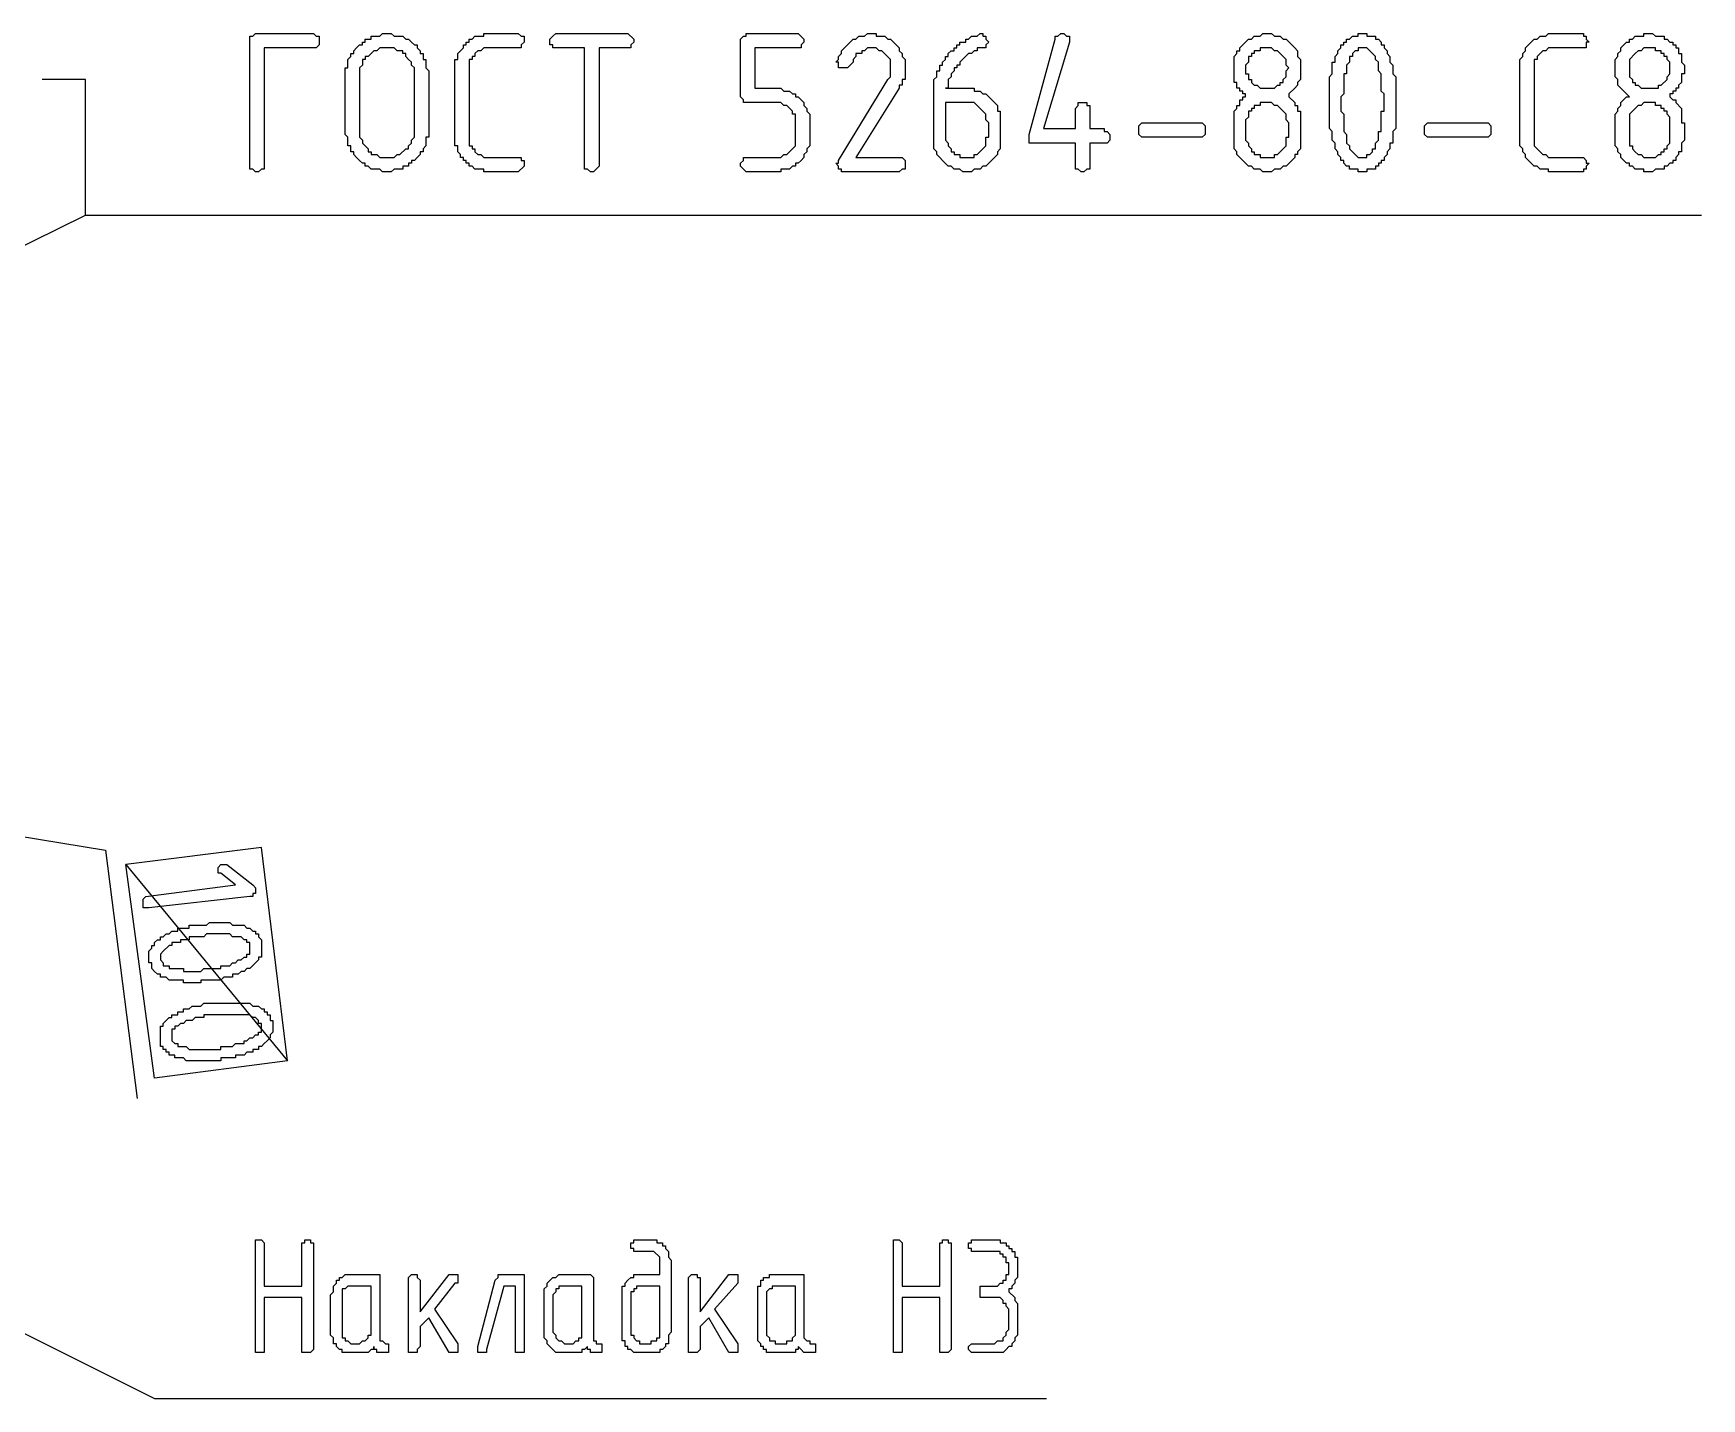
# Model space of a CAD drawing. Header units: millimetres. Extents: x 1 to 1188, y 1 to 840.
# Drawn here: x 502.42 to 539.12, y 323.86 to 353.89 of the extents above; entities that cross this region are included whole.
import ezdxf

# ---------------------------------------------------------------- set-up
doc = ezdxf.new("R2010")
doc.units = ezdxf.units.MM
doc.layers.add('GEOMETRY', color=7, linetype='Continuous')

msp = doc.modelspace()

# ---------------------------------------------------------------- linework, layer by layer
at = {"layer": 'GEOMETRY'}
for points in [[(507.498, 353.576), (507.498, 350.908), (507.435, 350.908), (507.372, 350.844), (507.308, 350.844), (507.245, 350.908), (507.181, 350.908), (507.181, 353.829), (507.245, 353.829), (507.308, 353.893), (508.579, 353.893), (508.642, 353.829), (508.706, 353.829), (508.706, 353.639), (508.642, 353.576)], [(511.119, 351.797), (511.119, 351.606), (511.055, 351.606), (511.055, 351.416), (510.992, 351.353), (510.992, 351.289), (510.928, 351.289), (510.928, 351.226), (510.865, 351.163), (510.802, 351.098), (510.738, 351.098), (510.738, 351.035), (510.673, 351.035), (510.673, 350.971), (510.547, 350.971), (510.547, 350.908), (510.356, 350.908), (510.293, 350.844), (510.103, 350.844), (510.039, 350.908), (509.848, 350.908), (509.785, 350.971), (509.721, 350.971), (509.721, 351.035), (509.658, 351.035), (509.594, 351.098), (509.531, 351.163), (509.468, 351.226), (509.468, 351.289), (509.404, 351.289), (509.404, 351.416), (509.341, 351.416), (509.341, 351.606), (509.277, 351.67), (509.277, 353.131), (509.341, 353.131), (509.341, 353.321), (509.404, 353.384), (509.404, 353.448), (509.468, 353.448), (509.468, 353.511), (509.531, 353.576), (509.594, 353.639), (509.658, 353.639), (509.658, 353.702), (509.721, 353.702), (509.721, 353.766), (509.848, 353.766), (509.848, 353.829), (510.039, 353.829), (510.103, 353.893), (510.293, 353.893), (510.356, 353.829), (510.547, 353.829), (510.61, 353.766), (510.673, 353.766), (510.738, 353.702), (510.802, 353.639), (510.865, 353.639), (510.865, 353.576), (510.928, 353.511), (510.928, 353.448), (510.992, 353.448), (510.992, 353.321), (511.055, 353.321), (511.055, 353.131), (511.119, 353.067)], [(513.023, 353.893), (513.088, 353.893), (513.151, 353.829), (513.214, 353.829), (513.214, 353.702), (513.151, 353.639), (513.151, 353.576), (512.326, 353.576), (512.261, 353.511), (512.198, 353.511), (512.134, 353.448), (512.134, 353.384), (512.071, 353.384), (512.071, 353.321), (512.007, 353.321), (512.007, 351.416), (512.071, 351.416), (512.071, 351.353), (512.134, 351.353), (512.134, 351.289), (512.198, 351.226), (512.261, 351.226), (512.326, 351.163), (513.151, 351.163), (513.151, 351.098), (513.214, 351.098), (513.214, 350.971), (513.088, 350.844), (512.326, 350.844), (512.326, 350.908), (512.134, 350.908), (512.071, 350.971), (512.007, 350.971), (512.007, 351.035), (511.944, 351.035), (511.944, 351.098), (511.881, 351.098), (511.881, 351.163), (511.817, 351.163), (511.817, 351.226), (511.754, 351.289), (511.754, 351.416), (511.69, 351.416), (511.69, 353.321), (511.754, 353.321), (511.754, 353.448), (511.817, 353.511), (511.881, 353.576), (511.881, 353.639), (511.944, 353.639), (511.944, 353.702), (512.007, 353.702), (512.007, 353.766), (512.071, 353.766), (512.134, 353.829), (512.326, 353.829), (512.326, 353.893)], [(513.785, 353.702), (513.785, 353.766), (513.848, 353.829), (513.913, 353.893), (515.501, 353.893), (515.627, 353.766), (515.627, 353.702), (515.564, 353.639), (515.564, 353.576), (514.865, 353.576), (514.865, 350.971), (514.739, 350.844), (514.675, 350.844), (514.61, 350.908), (514.547, 350.908), (514.547, 353.576), (513.848, 353.576), (513.848, 353.639), (513.785, 353.639)], [(517.977, 352.495), (517.977, 353.766), (518.04, 353.829), (518.104, 353.829), (518.104, 353.893), (519.246, 353.893), (519.373, 353.766), (519.373, 353.702), (519.31, 353.639), (519.31, 353.576), (518.294, 353.576), (518.294, 352.685), (518.866, 352.685), (518.929, 352.622), (519.056, 352.622), (519.119, 352.559), (519.183, 352.559), (519.183, 352.495), (519.246, 352.495), (519.373, 352.369), (519.373, 352.305), (519.438, 352.242), (519.438, 352.178), (519.501, 352.115), (519.501, 351.416), (519.438, 351.353), (519.438, 351.289), (519.373, 351.226), (519.373, 351.163), (519.31, 351.098), (519.246, 351.035), (519.183, 351.035), (519.183, 350.971), (519.119, 350.971), (519.056, 350.908), (518.866, 350.908), (518.866, 350.844), (518.104, 350.844), (517.977, 350.971), (517.977, 351.035), (518.04, 351.098), (518.04, 351.163), (518.866, 351.163), (518.929, 351.226), (518.993, 351.226), (519.183, 351.416), (519.183, 352.115), (519.119, 352.115), (519.119, 352.178), (518.993, 352.305), (518.929, 352.305), (518.866, 352.369), (518.04, 352.369), (518.04, 352.432)], [(520.834, 353.893), (520.96, 353.893), (520.96, 353.829), (521.152, 353.829), (521.215, 353.766), (521.279, 353.766), (521.469, 353.576), (521.469, 353.511), (521.532, 353.448), (521.532, 353.384), (521.596, 353.321), (521.596, 352.877), (521.532, 352.877), (521.532, 352.75), (521.469, 352.75), (521.469, 352.685), (520.517, 351.163), (521.532, 351.163), (521.596, 351.098), (521.596, 350.908), (521.532, 350.908), (521.469, 350.844), (520.198, 350.844), (520.198, 350.908), (520.135, 350.908), (520.135, 350.971), (520.072, 351.035), (520.135, 351.035), (520.135, 351.098), (521.215, 352.877), (521.279, 352.94), (521.279, 353.321), (521.089, 353.511), (521.025, 353.511), (520.96, 353.576), (520.77, 353.576), (520.707, 353.511), (520.644, 353.511), (520.644, 353.448), (520.517, 353.448), (520.517, 353.384), (520.453, 353.321), (520.453, 353.257), (520.327, 353.131), (520.135, 353.131), (520.135, 353.257), (520.072, 353.257), (520.135, 353.321), (520.135, 353.384), (520.198, 353.448), (520.198, 353.511), (520.453, 353.766), (520.517, 353.766), (520.58, 353.829), (520.707, 353.829), (520.77, 353.893)], [(523.247, 353.893), (523.31, 353.893), (523.31, 353.829), (523.373, 353.829), (523.373, 353.766), (523.438, 353.702), (523.373, 353.639), (523.373, 353.576), (523.183, 353.576), (523.183, 353.511), (523.12, 353.511), (523.056, 353.448), (522.993, 353.448), (522.803, 353.257), (522.803, 353.194), (522.739, 353.194), (522.739, 353.131), (522.676, 353.131), (522.676, 353.067), (522.613, 353.004), (522.613, 352.94), (522.548, 352.877), (522.548, 352.685), (522.485, 352.685), (523.12, 352.685), (523.12, 352.622), (523.247, 352.622), (523.31, 352.559), (523.373, 352.559), (523.438, 352.495), (523.628, 352.305), (523.628, 352.178), (523.692, 352.178), (523.692, 351.353), (523.628, 351.289), (523.628, 351.226), (523.565, 351.163), (523.502, 351.098), (523.438, 351.035), (523.373, 350.971), (523.31, 350.971), (523.247, 350.908), (523.12, 350.908), (523.056, 350.844), (522.866, 350.844), (522.803, 350.908), (522.676, 350.908), (522.613, 350.971), (522.548, 350.971), (522.421, 351.098), (522.358, 351.163), (522.294, 351.226), (522.294, 351.289), (522.231, 351.353), (522.231, 352.877), (522.294, 352.94), (522.294, 353.067), (522.358, 353.067), (522.358, 353.194), (522.421, 353.194), (522.421, 353.257), (522.485, 353.321), (522.485, 353.384), (522.548, 353.384), (522.548, 353.448), (522.613, 353.511), (522.676, 353.511), (522.676, 353.576), (522.739, 353.576), (522.739, 353.639), (522.803, 353.639), (522.803, 353.702), (522.93, 353.702), (522.93, 353.766), (522.993, 353.766), (523.056, 353.829), (523.183, 353.829)], [(524.327, 351.606), (524.327, 351.67), (524.898, 353.766), (524.898, 353.829), (524.961, 353.829), (525.026, 353.893), (525.089, 353.893), (525.152, 353.829), (525.216, 353.829), (525.216, 353.702), (524.644, 351.797), (525.343, 351.797), (525.343, 352.242), (525.406, 352.305), (525.406, 352.369), (525.596, 352.369), (525.596, 352.305), (525.66, 352.305), (525.66, 351.797), (525.978, 351.797), (525.978, 351.733), (526.041, 351.733), (526.105, 351.67), (526.105, 351.543), (526.041, 351.48), (525.66, 351.48), (525.66, 350.908), (525.596, 350.908), (525.533, 350.844), (525.469, 350.844), (525.406, 350.908), (525.343, 350.908), (525.343, 351.48), (524.327, 351.48)], [(529.533, 350.844), (529.47, 350.844), (529.406, 350.908), (529.28, 350.908), (529.216, 350.971), (529.153, 350.971), (529.026, 351.098), (528.963, 351.163), (528.898, 351.226), (528.898, 351.289), (528.835, 351.353), (528.835, 352.178), (528.898, 352.242), (528.898, 352.305), (528.963, 352.305), (528.963, 352.432), (529.026, 352.432), (529.026, 352.495), (529.089, 352.495), (529.089, 352.559), (529.026, 352.559), (529.026, 352.622), (528.963, 352.622), (528.963, 352.685), (528.898, 352.685), (528.898, 352.814), (528.835, 352.814), (528.835, 353.384), (528.898, 353.448), (528.898, 353.511), (528.963, 353.511), (528.963, 353.576), (529.153, 353.766), (529.216, 353.766), (529.28, 353.829), (529.406, 353.829), (529.47, 353.893), (529.66, 353.893), (529.723, 353.829), (529.852, 353.829), (529.915, 353.766), (529.978, 353.766), (530.169, 353.576), (530.232, 353.511), (530.232, 353.384), (530.295, 353.321), (530.295, 352.877), (530.232, 352.814), (530.232, 352.75), (530.169, 352.685), (530.042, 352.559), (530.042, 352.495), (530.169, 352.369), (530.169, 352.305), (530.232, 352.305), (530.232, 352.178), (530.295, 352.178), (530.295, 351.353), (530.232, 351.289), (530.232, 351.226), (530.169, 351.226), (530.169, 351.163), (530.105, 351.098), (529.978, 350.971), (529.915, 350.971), (529.852, 350.908), (529.723, 350.908), (529.66, 350.844)], [(532.391, 352.369), (532.391, 351.797), (532.328, 351.733), (532.328, 351.48), (532.264, 351.48), (532.264, 351.353), (532.201, 351.289), (532.201, 351.226), (532.138, 351.163), (532.138, 351.098), (532.073, 351.098), (532.073, 351.035), (532.01, 351.035), (532.01, 350.971), (531.946, 350.971), (531.946, 350.908), (531.756, 350.908), (531.756, 350.844), (531.566, 350.844), (531.566, 350.908), (531.376, 350.908), (531.376, 350.971), (531.311, 350.971), (531.248, 351.035), (531.248, 351.098), (531.184, 351.098), (531.184, 351.163), (531.121, 351.226), (531.121, 351.289), (531.057, 351.353), (531.057, 351.48), (530.994, 351.543), (530.994, 351.733), (530.931, 351.797), (530.931, 352.94), (530.994, 353.004), (530.994, 353.257), (531.057, 353.257), (531.057, 353.384), (531.121, 353.448), (531.121, 353.511), (531.184, 353.576), (531.184, 353.639), (531.248, 353.639), (531.248, 353.702), (531.311, 353.702), (531.311, 353.766), (531.376, 353.766), (531.439, 353.829), (531.566, 353.829), (531.566, 353.893), (531.756, 353.893), (531.756, 353.829), (531.946, 353.829), (531.946, 353.766), (532.01, 353.766), (532.073, 353.702), (532.073, 353.639), (532.138, 353.639), (532.138, 353.576), (532.201, 353.511), (532.201, 353.448), (532.264, 353.384), (532.264, 353.257), (532.328, 353.194), (532.328, 353.004), (532.391, 352.94)], [(536.455, 353.893), (536.519, 353.893), (536.519, 353.829), (536.582, 353.829), (536.582, 353.766), (536.645, 353.702), (536.582, 353.702), (536.582, 353.576), (535.756, 353.576), (535.693, 353.511), (535.63, 353.511), (535.503, 353.384), (535.503, 353.321), (535.439, 353.321), (535.439, 351.416), (535.63, 351.226), (535.693, 351.226), (535.756, 351.163), (536.519, 351.163), (536.582, 351.098), (536.582, 351.035), (536.645, 351.035), (536.582, 350.971), (536.582, 350.908), (536.519, 350.908), (536.519, 350.844), (535.756, 350.844), (535.756, 350.908), (535.566, 350.908), (535.503, 350.971), (535.439, 350.971), (535.248, 351.163), (535.248, 351.226), (535.185, 351.289), (535.185, 351.353), (535.121, 351.416), (535.121, 353.321), (535.185, 353.384), (535.185, 353.448), (535.248, 353.511), (535.248, 353.576), (535.313, 353.639), (535.439, 353.766), (535.503, 353.766), (535.566, 353.829), (535.693, 353.829), (535.756, 353.893)], [(537.979, 350.844), (537.852, 350.844), (537.852, 350.908), (537.661, 350.908), (537.598, 350.971), (537.534, 350.971), (537.534, 351.035), (537.471, 351.035), (537.407, 351.098), (537.344, 351.163), (537.344, 351.226), (537.281, 351.289), (537.281, 351.353), (537.217, 351.416), (537.217, 352.115), (537.281, 352.178), (537.281, 352.242), (537.344, 352.305), (537.344, 352.369), (537.471, 352.495), (537.534, 352.495), (537.344, 352.685), (537.281, 352.75), (537.281, 352.877), (537.217, 352.94), (537.217, 353.321), (537.281, 353.384), (537.281, 353.448), (537.344, 353.511), (537.344, 353.576), (537.471, 353.702), (537.534, 353.702), (537.534, 353.766), (537.598, 353.766), (537.661, 353.829), (537.852, 353.829), (537.852, 353.893), (538.043, 353.893), (538.106, 353.829), (538.296, 353.829), (538.296, 353.766), (538.36, 353.766), (538.423, 353.702), (538.488, 353.702), (538.488, 353.639), (538.551, 353.639), (538.551, 353.576), (538.614, 353.576), (538.614, 353.448), (538.678, 353.448), (538.678, 353.257), (538.741, 353.194), (538.741, 353.004), (538.678, 353.004), (538.678, 352.814), (538.614, 352.75), (538.614, 352.685), (538.551, 352.685), (538.551, 352.622), (538.488, 352.622), (538.488, 352.559), (538.423, 352.559), (538.423, 352.495), (538.488, 352.432), (538.551, 352.432), (538.551, 352.369), (538.678, 352.242), (538.678, 351.923), (538.741, 351.923), (538.741, 351.543), (538.678, 351.48), (538.678, 351.289), (538.614, 351.289), (538.614, 351.226), (538.551, 351.163), (538.551, 351.098), (538.488, 351.098), (538.488, 351.035), (538.423, 351.035), (538.36, 350.971), (538.296, 350.971), (538.296, 350.908), (538.106, 350.908), (538.043, 350.844)], [(510.802, 351.797), (510.802, 353.131), (510.738, 353.194), (510.738, 353.257), (510.673, 353.321), (510.61, 353.384), (510.61, 353.448), (510.547, 353.448), (510.547, 353.511), (510.42, 353.511), (510.356, 353.576), (510.039, 353.576), (509.976, 353.511), (509.913, 353.511), (509.848, 353.448), (509.785, 353.384), (509.721, 353.384), (509.721, 353.321), (509.658, 353.321), (509.658, 353.194), (509.594, 353.131), (509.594, 351.606), (509.658, 351.543), (509.658, 351.48), (509.785, 351.353), (509.785, 351.289), (509.848, 351.289), (509.848, 351.226), (509.976, 351.226), (510.039, 351.163), (510.356, 351.163), (510.42, 351.226), (510.483, 351.226), (510.61, 351.353), (510.673, 351.353), (510.673, 351.416), (510.738, 351.48), (510.738, 351.543), (510.802, 351.606)], [(529.533, 352.685), (529.723, 352.685), (529.788, 352.75), (529.852, 352.75), (529.852, 352.814), (529.915, 352.814), (529.915, 352.877), (529.978, 352.94), (529.978, 353.067), (530.042, 353.131), (529.978, 353.194), (529.978, 353.321), (529.788, 353.511), (529.723, 353.511), (529.66, 353.576), (529.406, 353.576), (529.406, 353.511), (529.28, 353.511), (529.28, 353.448), (529.216, 353.448), (529.216, 353.384), (529.153, 353.384), (529.153, 353.257), (529.089, 353.194), (529.089, 353.004), (529.153, 353.004), (529.153, 352.877), (529.216, 352.877), (529.216, 352.814), (529.28, 352.75), (529.343, 352.75), (529.406, 352.685)], [(532.138, 352.369), (532.138, 352.559), (532.073, 352.622), (532.073, 353.004), (532.01, 353.067), (532.01, 353.257), (531.946, 353.321), (531.946, 353.384), (531.819, 353.511), (531.756, 353.576), (531.566, 353.576), (531.566, 353.511), (531.502, 353.511), (531.439, 353.448), (531.439, 353.384), (531.376, 353.384), (531.376, 353.257), (531.311, 353.194), (531.311, 353.004), (531.248, 353.004), (531.248, 352.559), (531.184, 352.495), (531.184, 352.178), (531.248, 352.115), (531.248, 351.733), (531.311, 351.67), (531.311, 351.48), (531.376, 351.416), (531.376, 351.353), (531.566, 351.163), (531.756, 351.163), (531.756, 351.226), (531.819, 351.226), (531.883, 351.289), (531.883, 351.353), (531.946, 351.353), (531.946, 351.48), (532.01, 351.543), (532.01, 351.733), (532.073, 351.733), (532.073, 352.178), (532.138, 352.178)], [(537.979, 352.685), (538.169, 352.685), (538.169, 352.75), (538.233, 352.75), (538.36, 352.877), (538.36, 352.94), (538.423, 353.004), (538.423, 353.257), (538.36, 353.321), (538.36, 353.384), (538.296, 353.384), (538.296, 353.448), (538.233, 353.448), (538.233, 353.511), (538.106, 353.511), (538.106, 353.576), (537.852, 353.576), (537.789, 353.511), (537.726, 353.511), (537.661, 353.448), (537.534, 353.321), (537.534, 352.94), (537.598, 352.877), (537.598, 352.814), (537.661, 352.814), (537.661, 352.75), (537.726, 352.75), (537.789, 352.685)], [(522.485, 352.369), (522.485, 351.543), (522.548, 351.48), (522.548, 351.416), (522.613, 351.353), (522.613, 351.289), (522.676, 351.289), (522.676, 351.226), (522.803, 351.226), (522.803, 351.163), (523.12, 351.163), (523.12, 351.226), (523.183, 351.226), (523.373, 351.416), (523.373, 351.606), (523.438, 351.606), (523.438, 351.923), (523.373, 351.988), (523.373, 352.115), (523.12, 352.369)], [(529.533, 351.163), (529.723, 351.163), (529.723, 351.226), (529.788, 351.226), (529.978, 351.416), (529.978, 351.606), (530.042, 351.606), (530.042, 351.923), (529.978, 351.988), (529.978, 352.115), (529.788, 352.305), (529.723, 352.305), (529.66, 352.369), (529.406, 352.369), (529.406, 352.305), (529.28, 352.305), (529.28, 352.242), (529.216, 352.242), (529.216, 352.178), (529.153, 352.178), (529.153, 352.052), (529.089, 351.988), (529.089, 351.543), (529.153, 351.48), (529.153, 351.416), (529.216, 351.353), (529.216, 351.289), (529.28, 351.289), (529.28, 351.226), (529.406, 351.226), (529.406, 351.163)], [(537.979, 351.163), (538.106, 351.163), (538.169, 351.226), (538.233, 351.226), (538.233, 351.289), (538.296, 351.289), (538.296, 351.353), (538.36, 351.353), (538.36, 351.416), (538.423, 351.48), (538.423, 352.052), (538.36, 352.115), (538.36, 352.178), (538.296, 352.178), (538.296, 352.242), (538.233, 352.242), (538.233, 352.305), (538.106, 352.305), (538.106, 352.369), (537.852, 352.369), (537.789, 352.305), (537.726, 352.305), (537.661, 352.242), (537.534, 352.115), (537.534, 351.416), (537.598, 351.416), (537.598, 351.353), (537.661, 351.289), (537.726, 351.226), (537.789, 351.226), (537.852, 351.163)], [(528.073, 351.606), (526.803, 351.606), (526.74, 351.67), (526.74, 351.86), (526.803, 351.923), (528.136, 351.923), (528.201, 351.86), (528.201, 351.67), (528.136, 351.606)], [(534.359, 351.606), (533.09, 351.606), (533.027, 351.67), (533.027, 351.86), (533.09, 351.923), (534.423, 351.923), (534.486, 351.86), (534.486, 351.67), (534.423, 351.606)], [(507.435, 335.985), (504.452, 335.605), (508.007, 331.286)], [(504.452, 335.605), (508.007, 331.286), (505.085, 330.906)], [(506.864, 335.16), (506.546, 335.414), (506.483, 335.414), (506.483, 335.541), (506.546, 335.605), (506.673, 335.605), (507.245, 335.16), (507.308, 335.096), (507.308, 334.969), (507.245, 334.969), (507.245, 334.906), (507.181, 334.906), (504.959, 334.652), (504.832, 334.652), (504.832, 334.843), (504.895, 334.906)], [(506.293, 333.065), (506.102, 333.065), (506.102, 333.002), (505.721, 333.002), (505.721, 333.065), (505.404, 333.065), (505.34, 333.128), (505.214, 333.128), (505.214, 333.192), (505.15, 333.192), (505.085, 333.255), (505.022, 333.319), (505.022, 333.445), (504.959, 333.445), (504.959, 333.7), (505.022, 333.764), (505.022, 333.827), (505.085, 333.827), (505.085, 333.89), (505.15, 333.954), (505.214, 333.954), (505.214, 334.017), (505.277, 334.017), (505.34, 334.081), (505.404, 334.081), (505.467, 334.144), (505.594, 334.144), (505.594, 334.207), (505.848, 334.207), (505.848, 334.271), (506.229, 334.271), (506.293, 334.334), (506.738, 334.334), (506.801, 334.271), (507.055, 334.271), (507.118, 334.207), (507.181, 334.207), (507.245, 334.144), (507.308, 334.144), (507.308, 334.081), (507.372, 334.081), (507.372, 334.017), (507.435, 333.954), (507.435, 333.572), (507.372, 333.572), (507.372, 333.509), (507.181, 333.319), (507.118, 333.319), (507.055, 333.255), (506.991, 333.255), (506.928, 333.192), (506.801, 333.192), (506.801, 333.128), (506.61, 333.128), (506.546, 333.065)], [(506.229, 333.319), (506.546, 333.319), (506.546, 333.382), (506.738, 333.382), (506.801, 333.445), (506.864, 333.445), (506.928, 333.509), (506.991, 333.509), (507.055, 333.572), (507.118, 333.572), (507.118, 333.635), (507.181, 333.635), (507.181, 333.89), (507.118, 333.89), (507.118, 333.954), (507.055, 333.954), (506.991, 334.017), (506.801, 334.017), (506.738, 334.081), (506.229, 334.081), (506.166, 334.017), (505.848, 334.017), (505.848, 333.954), (505.657, 333.954), (505.657, 333.89), (505.467, 333.89), (505.467, 333.827), (505.404, 333.827), (505.277, 333.7), (505.214, 333.635), (505.214, 333.509), (505.277, 333.445), (505.277, 333.382), (505.404, 333.382), (505.404, 333.319), (505.721, 333.319), (505.721, 333.255), (506.102, 333.255), (506.166, 333.319)], [(506.483, 331.286), (505.784, 331.286), (505.721, 331.351), (505.531, 331.351), (505.531, 331.414), (505.404, 331.414), (505.404, 331.477), (505.34, 331.477), (505.34, 331.541), (505.277, 331.541), (505.277, 331.604), (505.214, 331.604), (505.214, 332.048), (505.277, 332.048), (505.277, 332.113), (505.404, 332.239), (505.467, 332.239), (505.467, 332.303), (505.594, 332.303), (505.594, 332.366), (505.721, 332.366), (505.721, 332.43), (505.848, 332.43), (505.911, 332.493), (506.102, 332.493), (506.166, 332.556), (507.181, 332.556), (507.245, 332.493), (507.372, 332.493), (507.435, 332.43), (507.498, 332.43), (507.498, 332.366), (507.563, 332.366), (507.563, 332.303), (507.627, 332.303), (507.627, 332.176), (507.69, 332.176), (507.69, 331.921), (507.627, 331.858), (507.627, 331.794), (507.563, 331.731), (507.498, 331.668), (507.435, 331.604), (507.372, 331.604), (507.372, 331.541), (507.245, 331.541), (507.245, 331.477), (507.118, 331.477), (507.055, 331.414), (506.864, 331.414), (506.864, 331.351), (506.546, 331.351), (506.546, 331.286)], [(506.483, 331.541), (506.546, 331.541), (506.546, 331.604), (506.801, 331.604), (506.864, 331.668), (507.055, 331.668), (507.055, 331.731), (507.118, 331.731), (507.181, 331.794), (507.245, 331.794), (507.308, 331.858), (507.372, 331.858), (507.372, 331.921), (507.435, 331.921), (507.435, 332.113), (507.372, 332.113), (507.372, 332.176), (507.308, 332.239), (507.245, 332.239), (507.181, 332.303), (506.166, 332.303), (506.166, 332.239), (505.976, 332.239), (505.911, 332.176), (505.784, 332.176), (505.721, 332.113), (505.657, 332.113), (505.594, 332.048), (505.531, 332.048), (505.531, 331.985), (505.467, 331.985), (505.467, 331.731), (505.531, 331.668), (505.594, 331.668), (505.594, 331.604), (505.784, 331.604), (505.848, 331.541)], [(507.308, 325.001), (507.308, 327.35), (507.435, 327.35), (507.498, 327.285), (507.498, 326.333), (508.325, 326.333), (508.325, 327.285), (508.389, 327.285), (508.389, 327.35), (508.515, 327.35), (508.515, 327.285), (508.579, 327.285), (508.579, 324.936), (508.515, 324.873), (508.325, 324.873), (508.325, 326.08), (507.498, 326.08), (507.498, 324.873), (507.308, 324.873)], [(516.453, 326.842), (516.453, 325.318), (516.389, 325.254), (516.389, 325.064), (516.326, 325.064), (516.326, 325.001), (516.263, 324.936), (516.198, 324.936), (516.198, 324.873), (515.627, 324.873), (515.564, 324.936), (515.501, 324.936), (515.501, 325.001), (515.436, 325.001), (515.436, 325.127), (515.373, 325.127), (515.373, 326.333), (515.436, 326.333), (515.436, 326.397), (515.501, 326.46), (515.564, 326.523), (515.627, 326.523), (515.627, 326.588), (516.198, 326.588), (516.198, 326.969), (516.071, 327.095), (515.627, 327.095), (515.627, 327.159), (515.564, 327.159), (515.564, 327.285), (515.627, 327.285), (515.627, 327.35), (516.135, 327.35), (516.135, 327.285), (516.263, 327.285), (516.263, 327.222), (516.326, 327.222), (516.326, 327.159), (516.389, 327.095), (516.389, 326.969), (516.453, 326.905)], [(521.342, 325.001), (521.342, 327.35), (521.469, 327.35), (521.532, 327.285), (521.532, 326.333), (522.358, 326.333), (522.358, 327.285), (522.421, 327.285), (522.421, 327.35), (522.548, 327.35), (522.548, 327.285), (522.613, 327.285), (522.613, 324.936), (522.548, 324.873), (522.358, 324.873), (522.358, 326.08), (521.532, 326.08), (521.532, 324.873), (521.342, 324.873)], [(523.565, 326.08), (523.247, 326.08), (523.247, 326.333), (523.628, 326.333), (523.692, 326.397), (523.755, 326.397), (523.755, 326.46), (523.819, 326.46), (523.819, 326.588), (523.882, 326.588), (523.882, 326.842), (523.819, 326.842), (523.819, 326.969), (523.755, 326.969), (523.755, 327.032), (523.692, 327.032), (523.692, 327.095), (523.056, 327.095), (523.056, 327.159), (522.993, 327.159), (522.993, 327.285), (523.056, 327.285), (523.056, 327.35), (523.692, 327.35), (523.692, 327.285), (523.819, 327.285), (523.819, 327.222), (523.882, 327.222), (523.882, 327.159), (523.945, 327.159), (523.945, 327.095), (524.009, 327.095), (524.009, 326.969), (524.072, 326.969), (524.072, 326.523), (524.009, 326.46), (524.009, 326.397), (523.945, 326.333), (523.945, 326.27), (523.882, 326.27), (523.882, 326.206), (524.009, 326.08), (524.009, 326.016), (524.072, 325.953), (524.072, 325.254), (524.009, 325.191), (524.009, 325.127), (523.945, 325.064), (523.945, 325.001), (523.882, 325.001), (523.819, 324.936), (523.755, 324.873), (523.056, 324.873), (522.993, 324.936), (522.993, 325.001), (523.056, 325.064), (523.565, 325.064), (523.628, 325.127), (523.755, 325.127), (523.755, 325.191), (523.819, 325.254), (523.819, 325.318), (523.882, 325.381), (523.882, 325.826), (523.819, 325.889), (523.819, 325.953), (523.755, 325.953), (523.755, 326.016), (523.692, 326.08)], [(510.23, 325.001), (510.23, 324.873), (509.976, 324.873), (509.976, 324.936), (509.913, 324.936), (509.913, 325.001), (509.913, 324.936), (509.848, 324.936), (509.785, 324.873), (509.214, 324.873), (509.214, 324.936), (509.151, 324.936), (509.086, 325.001), (509.086, 325.064), (509.023, 325.064), (509.023, 325.191), (508.959, 325.254), (508.959, 326.143), (509.023, 326.206), (509.023, 326.333), (509.086, 326.397), (509.086, 326.46), (509.151, 326.46), (509.151, 326.523), (509.214, 326.523), (509.277, 326.588), (510.039, 326.588), (510.039, 325.127), (510.103, 325.127), (510.166, 325.064), (510.23, 325.064)], [(509.848, 326.333), (509.341, 326.333), (509.277, 326.27), (509.214, 326.27), (509.214, 325.191), (509.277, 325.191), (509.277, 325.127), (509.341, 325.127), (509.404, 325.064), (509.594, 325.064), (509.658, 325.127), (509.721, 325.127), (509.785, 325.191), (509.785, 325.254), (509.848, 325.254)], [(510.928, 325.763), (511.564, 326.588), (511.754, 326.588), (511.754, 326.397), (511.69, 326.397), (511.245, 325.826), (511.754, 325.064), (511.754, 324.873), (511.564, 324.873), (511.119, 325.635), (510.928, 325.444), (510.928, 325.001), (510.865, 324.936), (510.865, 324.873), (510.673, 324.873), (510.673, 326.523), (510.738, 326.588), (510.865, 326.588), (510.865, 326.523), (510.928, 326.46)], [(512.706, 326.588), (513.214, 326.588), (513.214, 324.873), (513.023, 324.873), (513.023, 326.333), (512.769, 326.333), (512.389, 324.936), (512.389, 324.873), (512.198, 324.873), (512.198, 325.001), (512.579, 326.46), (512.643, 326.523), (512.643, 326.588)], [(514.929, 325.001), (514.929, 324.873), (514.675, 324.873), (514.675, 324.936), (514.61, 324.936), (514.61, 325.001), (514.547, 324.936), (514.484, 324.936), (514.484, 324.873), (513.913, 324.873), (513.848, 324.936), (513.785, 325.001), (513.722, 325.064), (513.722, 325.127), (513.658, 325.191), (513.658, 326.27), (513.722, 326.333), (513.722, 326.397), (513.848, 326.523), (513.913, 326.523), (513.977, 326.588), (514.675, 326.588), (514.739, 326.523), (514.739, 325.127), (514.802, 325.127), (514.802, 325.064), (514.929, 325.064)], [(514.484, 326.333), (513.977, 326.333), (513.977, 326.27), (513.913, 326.27), (513.913, 326.206), (513.848, 326.143), (513.848, 325.318), (513.913, 325.254), (513.913, 325.191), (513.977, 325.127), (514.04, 325.127), (514.103, 325.064), (514.294, 325.064), (514.357, 325.127), (514.42, 325.127), (514.42, 325.191), (514.484, 325.191)], [(516.198, 325.318), (516.198, 326.333), (515.691, 326.333), (515.691, 326.27), (515.627, 326.27), (515.627, 326.206), (515.564, 326.206), (515.564, 325.254), (515.627, 325.254), (515.627, 325.191), (515.691, 325.127), (515.754, 325.127), (515.754, 325.064), (516.008, 325.064), (516.008, 325.127), (516.135, 325.127), (516.135, 325.191), (516.198, 325.191)], [(517.088, 325.763), (517.722, 326.588), (517.914, 326.588), (517.914, 326.397), (517.405, 325.826), (517.914, 325.064), (517.914, 324.873), (517.722, 324.873), (517.278, 325.635), (517.088, 325.444), (517.088, 324.936), (517.023, 324.873), (516.833, 324.873), (516.833, 326.523), (516.897, 326.588), (517.023, 326.588), (517.023, 326.523), (517.088, 326.523)], [(519.628, 325.001), (519.628, 324.873), (519.373, 324.873), (519.31, 324.936), (519.246, 325.001), (519.246, 324.936), (519.183, 324.936), (519.183, 324.873), (518.548, 324.873), (518.548, 324.936), (518.484, 324.936), (518.484, 325.001), (518.421, 325.001), (518.421, 325.064), (518.357, 325.127), (518.357, 326.333), (518.421, 326.333), (518.421, 326.46), (518.484, 326.46), (518.484, 326.523), (518.611, 326.523), (518.611, 326.588), (519.373, 326.588), (519.373, 325.191), (519.438, 325.127), (519.501, 325.127), (519.501, 325.064), (519.628, 325.064)], [(519.183, 326.333), (518.676, 326.333), (518.676, 326.27), (518.611, 326.27), (518.548, 326.206), (518.548, 325.254), (518.611, 325.191), (518.611, 325.127), (518.739, 325.127), (518.739, 325.064), (518.993, 325.064), (518.993, 325.127), (519.119, 325.127), (519.119, 325.191), (519.183, 325.254)]]:
    msp.add_lwpolyline(points, close=True, dxfattribs=at)
for points in [[(503.563, 349.892), (503.563, 352.877), (502.609, 352.877)], [(473.464, 335.985), (469.463, 333.065), (503.563, 349.892), (539.122, 349.892)], [(500.514, 336.494), (504.006, 335.922), (504.705, 330.46)], [(486.417, 333.255), (487.052, 332.873), (505.085, 323.857), (524.707, 323.857)]]:
    msp.add_lwpolyline(points, dxfattribs=at)

doc.saveas('drawing.dxf')
